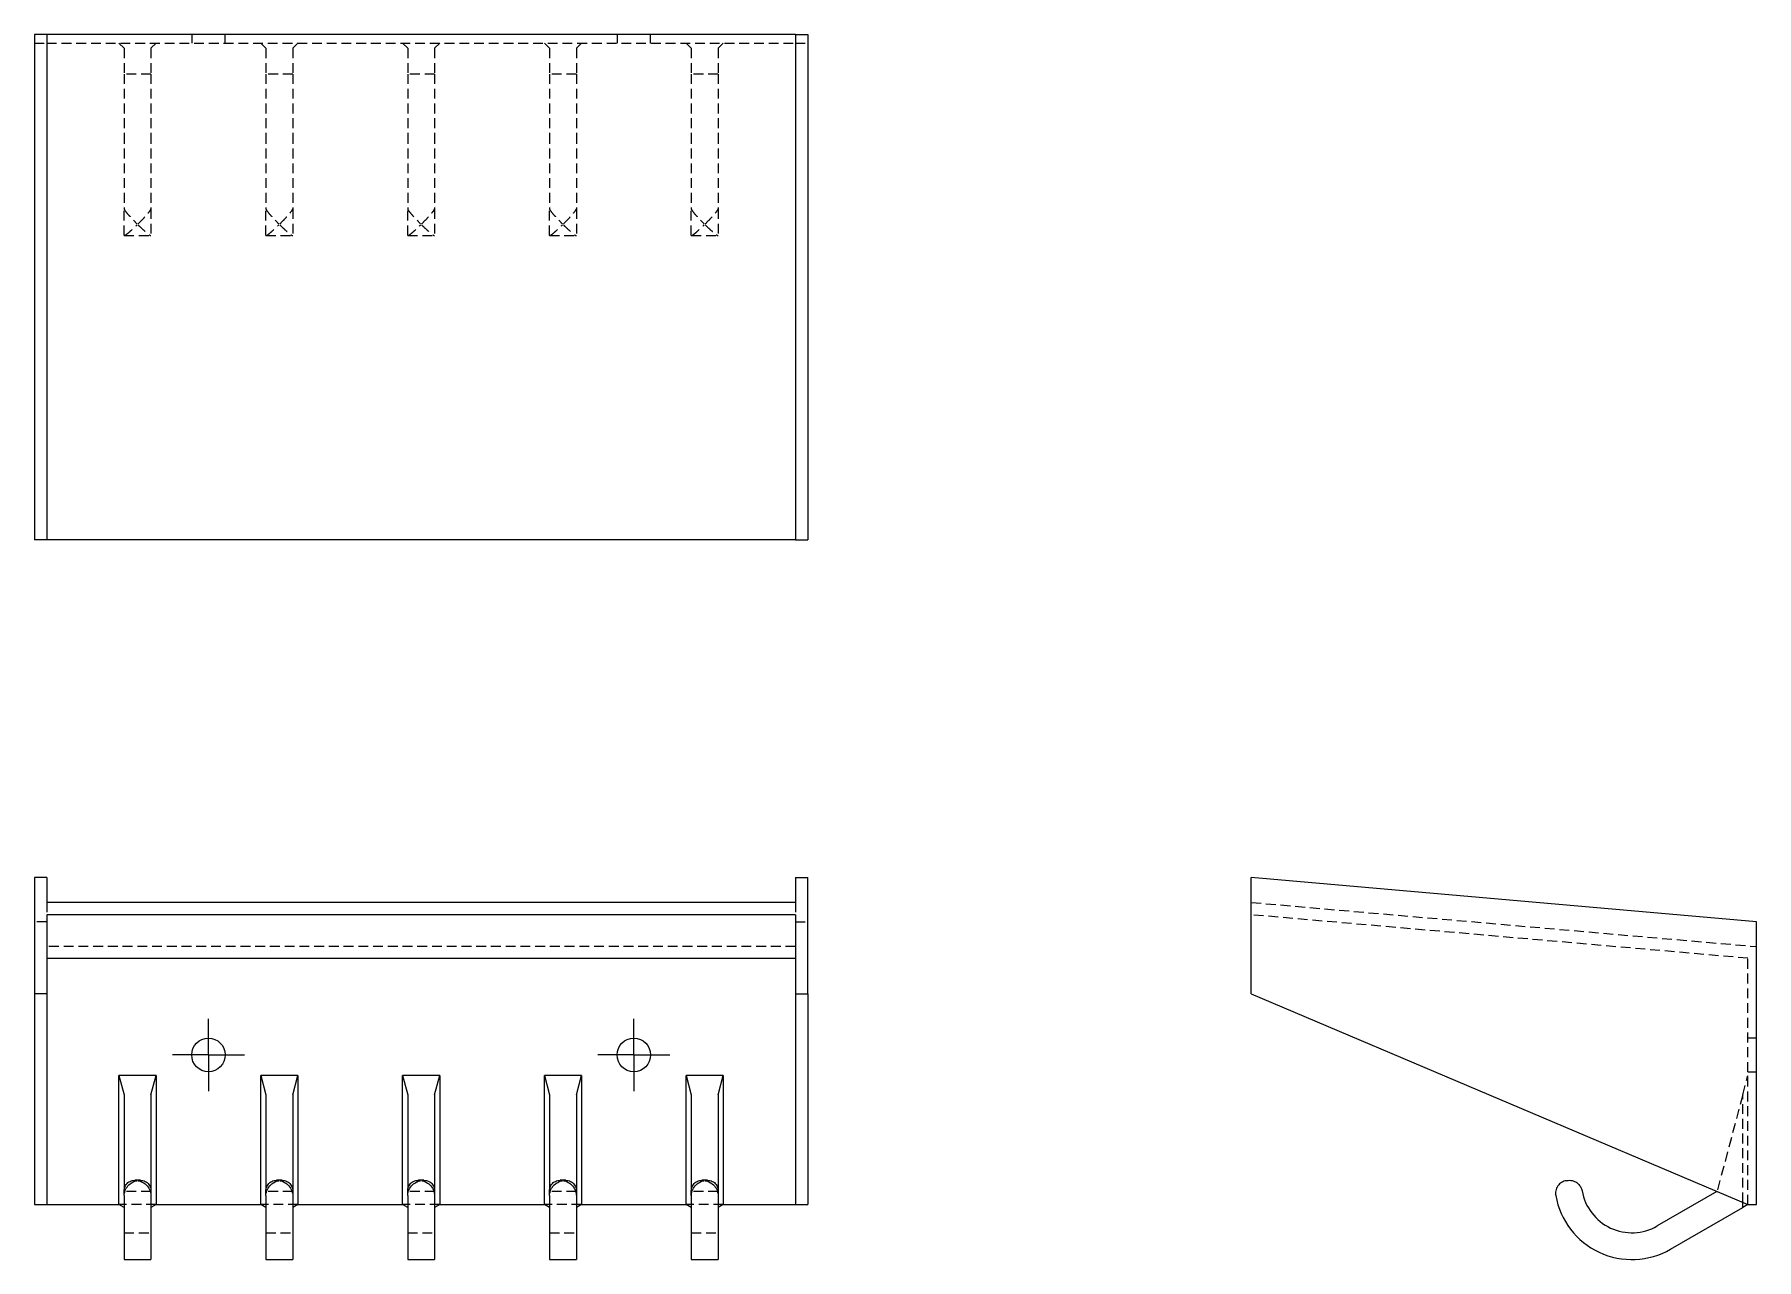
# Model space of a CAD drawing. Header units: millimetres. Extents: x 33 to 256, y 32 to 191.
import ezdxf

# ---------------------------------------------------------------- set-up
doc = ezdxf.new("R2010")
doc.units = ezdxf.units.MM
doc.linetypes.add('HIDDEN', pattern=[1.905, 1.27, -0.635])
doc.layers.add('10', color=7, linetype='Continuous')

# ---------------------------------------------------------------- blocks, each defined once
blk = doc.blocks.new('SW_CENTERMARKSYMBOL_0')
at = {"layer": '10', "color": 0}
for p, q in [((0, 2.5), (0, 4.67)), ((0, 0), (0, 2.5)), ((-2.5, 0), (-4.67, 0)), ((0, 0), (-2.5, 0)), ((0, 0), (0, -2.5)), ((0, 0), (2.5, 0)), ((2.5, 0), (4.67, 0)), ((0, -2.5), (0, -4.67))]:
    blk.add_line(p, q, dxfattribs=at)
blk = doc.blocks.new('SW_CENTERMARKSYMBOL_1')
at = {"layer": '10', "color": 0}
for p, q in [((0, 2.5), (0, 4.67)), ((0, 0), (0, 2.5)), ((-2.5, 0), (-4.67, 0)), ((0, 0), (-2.5, 0)), ((0, 0), (0, -2.5)), ((0, 0), (2.5, 0)), ((2.5, 0), (4.67, 0)), ((0, -2.5), (0, -4.67))]:
    blk.add_line(p, q, dxfattribs=at)

msp = doc.modelspace()

# ---------------------------------------------------------------- linework, layer by layer
at = {"color": 7, "linetype": 'Continuous', "lineweight": 25}
for p, q in [((34.6, 190.67), (33, 190.67)), ((33, 190.67), (33, 125.33)), ((34.6, 190.67), (34.6, 125.33)), ((131.4, 190.67), (34.6, 190.67)), ((131.4, 190.67), (133, 190.67)), ((131.4, 190.67), (131.4, 125.33)), ((133, 190.67), (133, 125.33)), ((34.6, 125.33), (33, 125.33)), ((131.4, 125.33), (34.6, 125.33)), ((131.4, 125.33), (133, 125.33)), ((33, 81.68), (33, 66.68)), ((34.6, 81.68), (33, 81.68)), ((34.6, 81.68), (34.6, 78.48)), ((131.4, 81.68), (131.4, 78.48)), ((131.4, 81.68), (133, 81.68)), ((133, 66.68), (133, 81.68)), ((255.67, 75.97), (190.33, 81.68)), ((190.33, 66.68), (190.33, 81.68)), ((131.4, 78.48), (34.6, 78.48)), ((34.6, 76.88), (34.6, 66.68)), ((131.4, 76.88), (34.6, 76.88)), ((131.4, 76.88), (131.4, 66.68)), ((255.67, 39.43), (255.67, 75.97)), ((34.6, 71.26), (131.4, 71.26)), ((34.6, 66.68), (33, 66.68)), ((33, 66.68), (33, 39.43)), ((34.6, 66.68), (34.6, 39.43)), ((131.4, 66.68), (133, 66.68)), ((131.4, 66.68), (131.4, 39.43)), ((133, 66.68), (133, 39.43)), ((190.33, 66.68), (254.55, 39.43)), ((43.93, 56.1), (44.6, 53.6)), ((48.73, 56.1), (43.93, 56.1)), ((43.93, 39.43), (43.93, 56.1)), ((48.07, 53.6), (48.73, 56.1)), ((48.73, 56.1), (48.73, 39.43)), ((62.27, 56.1), (62.93, 53.6)), ((67.07, 56.1), (62.27, 56.1)), ((62.27, 39.43), (62.27, 56.1)), ((66.4, 53.6), (67.07, 56.1)), ((67.07, 56.1), (67.07, 39.43)), ((80.6, 56.1), (81.27, 53.6)), ((85.4, 56.1), (80.6, 56.1)), ((80.6, 39.43), (80.6, 56.1)), ((84.73, 53.6), (85.4, 56.1)), ((85.4, 56.1), (85.4, 39.43)), ((98.93, 56.1), (99.6, 53.6)), ((103.73, 56.1), (98.93, 56.1)), ((98.93, 39.43), (98.93, 56.1)), ((103.07, 53.6), (103.73, 56.1)), ((103.73, 56.1), (103.73, 39.43)), ((117.27, 56.1), (117.93, 53.6)), ((122.07, 56.1), (117.27, 56.1)), ((117.27, 39.43), (117.27, 56.1)), ((121.4, 53.6), (122.07, 56.1)), ((122.07, 56.1), (122.07, 39.43)), ((44.6, 53.6), (44.6, 41.18)), ((48.07, 53.6), (48.07, 41.18)), ((62.93, 53.6), (62.93, 41.18)), ((66.4, 53.6), (66.4, 41.18)), ((81.27, 53.6), (81.27, 41.18)), ((84.73, 53.6), (84.73, 41.18)), ((99.6, 53.6), (99.6, 41.18)), ((103.07, 53.6), (103.07, 41.18)), ((117.93, 53.6), (117.93, 41.18)), ((121.4, 53.6), (121.4, 41.18)), ((46.69, 42.56), (45.98, 42.56)), ((65.02, 42.56), (64.31, 42.56)), ((83.35, 42.56), (82.65, 42.56)), ((101.69, 42.56), (100.98, 42.56)), ((120.02, 42.56), (119.31, 42.56)), ((231.05, 42.51), (231.18, 42.54)), ((44.6, 40.58), (44.6, 41.18)), ((44.6, 40.58), (44.6, 32.32)), ((48.07, 41.18), (48.07, 40.58)), ((48.07, 40.58), (48.07, 32.32)), ((62.93, 40.58), (62.93, 41.18)), ((62.93, 40.58), (62.93, 32.32)), ((66.4, 41.18), (66.4, 40.58)), ((66.4, 40.58), (66.4, 32.32)), ((81.27, 40.58), (81.27, 41.18)), ((81.27, 40.58), (81.27, 32.32)), ((84.73, 41.18), (84.73, 40.58)), ((84.73, 40.58), (84.73, 32.32)), ((99.6, 40.58), (99.6, 41.18)), ((99.6, 40.58), (99.6, 32.32)), ((103.07, 41.18), (103.07, 40.58)), ((103.07, 40.58), (103.07, 32.32)), ((117.93, 40.58), (117.93, 41.18)), ((117.93, 40.58), (117.93, 32.32)), ((121.4, 41.18), (121.4, 40.58)), ((121.4, 40.58), (121.4, 32.32)), ((250.55, 41.12), (242.81, 36.66)), ((250.55, 41.13), (250.55, 41.12)), ((33, 39.43), (34.6, 39.43)), ((34.6, 39.43), (43.93, 39.43)), ((44.6, 39.05), (43.93, 39.43)), ((48.73, 39.43), (48.07, 39.05)), ((48.73, 39.43), (62.27, 39.43)), ((62.93, 39.05), (62.27, 39.43)), ((67.07, 39.43), (66.4, 39.05)), ((67.07, 39.43), (80.6, 39.43)), ((81.27, 39.05), (80.6, 39.43)), ((85.4, 39.43), (84.73, 39.05)), ((85.4, 39.43), (98.93, 39.43)), ((99.6, 39.05), (98.93, 39.43)), ((103.73, 39.43), (103.07, 39.05)), ((103.73, 39.43), (117.27, 39.43)), ((117.93, 39.05), (117.27, 39.43)), ((122.07, 39.43), (121.4, 39.05)), ((122.07, 39.43), (131.4, 39.43)), ((131.4, 39.43), (133, 39.43)), ((244.55, 33.66), (253.88, 39.05)), ((253.88, 39.05), (253.88, 39.71)), ((254.55, 39.43), (253.88, 39.05)), ((254.55, 39.43), (255.67, 39.43)), ((44.6, 32.32), (48.07, 32.32)), ((62.93, 32.32), (66.4, 32.32)), ((81.27, 32.32), (84.73, 32.32)), ((99.6, 32.32), (103.07, 32.32)), ((117.93, 32.32), (121.4, 32.32))]:
    msp.add_line(p, q, dxfattribs=at)
at = {"color": 7, "linetype": 'HIDDEN', "lineweight": 18}
for p, q in [((33, 189.55), (34.6, 189.55)), ((34.6, 189.55), (131.4, 189.55)), ((43.93, 189.55), (44.6, 188.88)), ((48.07, 188.88), (48.73, 189.55)), ((53.33, 190.67), (53.33, 189.55)), ((57.67, 189.55), (57.67, 190.67)), ((62.27, 189.55), (62.93, 188.88)), ((66.4, 188.88), (67.07, 189.55)), ((80.6, 189.55), (81.27, 188.88)), ((84.73, 188.88), (85.4, 189.55)), ((98.93, 189.55), (99.6, 188.88)), ((103.07, 188.88), (103.73, 189.55)), ((108.33, 190.67), (108.33, 189.55)), ((112.67, 189.55), (112.67, 190.67)), ((117.27, 189.55), (117.93, 188.88)), ((121.4, 188.88), (122.07, 189.55)), ((131.4, 189.55), (133, 189.55)), ((44.6, 188.88), (44.6, 185.55)), ((48.07, 188.88), (48.07, 185.55)), ((62.93, 188.88), (62.93, 185.55)), ((66.4, 188.88), (66.4, 185.55)), ((81.27, 188.88), (81.27, 185.55)), ((84.73, 188.88), (84.73, 185.55)), ((99.6, 188.88), (99.6, 185.55)), ((103.07, 188.88), (103.07, 185.55)), ((117.93, 188.88), (117.93, 185.55)), ((121.4, 188.88), (121.4, 185.55)), ((48.07, 185.55), (44.6, 185.55)), ((44.6, 185.55), (44.6, 177.81)), ((48.07, 185.55), (48.07, 177.81)), ((66.4, 185.55), (62.93, 185.55)), ((62.93, 185.55), (62.93, 177.81)), ((66.4, 185.55), (66.4, 177.81)), ((84.73, 185.55), (81.27, 185.55)), ((81.27, 185.55), (81.27, 177.81)), ((84.73, 185.55), (84.73, 177.81)), ((103.07, 185.55), (99.6, 185.55)), ((99.6, 185.55), (99.6, 177.81)), ((103.07, 185.55), (103.07, 177.81)), ((121.4, 185.55), (117.93, 185.55)), ((117.93, 185.55), (117.93, 177.81)), ((121.4, 185.55), (121.4, 177.81)), ((44.6, 177.81), (44.6, 168.11)), ((48.07, 177.81), (48.07, 168.11)), ((62.93, 177.81), (62.93, 168.11)), ((66.4, 177.81), (66.4, 168.11)), ((81.27, 177.81), (81.27, 168.11)), ((84.73, 177.81), (84.73, 168.11)), ((99.6, 177.81), (99.6, 168.11)), ((103.07, 177.81), (103.07, 168.11)), ((117.93, 177.81), (117.93, 168.11)), ((121.4, 177.81), (121.4, 168.11)), ((44.6, 164.7), (44.6, 168.11)), ((48.07, 168.11), (48.07, 164.7)), ((62.93, 164.7), (62.93, 168.11)), ((66.4, 168.11), (66.4, 164.7)), ((81.27, 164.7), (81.27, 168.11)), ((84.73, 168.11), (84.73, 164.7)), ((99.6, 164.7), (99.6, 168.11)), ((103.07, 168.11), (103.07, 164.7)), ((117.93, 164.7), (117.93, 168.11)), ((121.4, 168.11), (121.4, 164.7)), ((44.6, 164.67), (48.07, 164.67)), ((62.93, 164.67), (66.4, 164.67)), ((81.27, 164.67), (84.73, 164.67)), ((99.6, 164.67), (103.07, 164.67)), ((117.93, 164.67), (121.4, 164.67)), ((34.6, 78.48), (34.6, 76.88)), ((131.4, 78.48), (131.4, 76.88)), ((190.33, 78.48), (255.67, 72.77)), ((34.6, 75.97), (33, 75.97)), ((131.4, 75.97), (133, 75.97)), ((254.55, 71.26), (190.33, 76.88)), ((131.4, 72.77), (34.6, 72.77)), ((254.55, 39.43), (254.55, 71.26)), ((255.67, 60.93), (254.55, 60.93)), ((253.88, 53.6), (254.55, 56.1)), ((254.55, 56.6), (255.67, 56.6)), ((253.88, 53.6), (250.55, 41.13)), ((253.88, 39.71), (253.88, 53.6)), ((48.07, 41.12), (44.6, 41.12)), ((66.4, 41.12), (62.93, 41.12)), ((84.73, 41.12), (81.27, 41.12)), ((103.07, 41.12), (99.6, 41.12)), ((121.4, 41.12), (117.93, 41.12)), ((48.73, 39.43), (43.93, 39.43)), ((67.07, 39.43), (62.27, 39.43)), ((85.4, 39.43), (80.6, 39.43)), ((103.73, 39.43), (98.93, 39.43)), ((122.07, 39.43), (117.27, 39.43)), ((44.6, 35.78), (48.07, 35.78)), ((62.93, 35.78), (66.4, 35.78)), ((81.27, 35.78), (84.73, 35.78)), ((99.6, 35.78), (103.07, 35.78)), ((117.93, 35.78), (121.4, 35.78))]:
    msp.add_line(p, q, dxfattribs=at)
at = {"color": 7, "linetype": 'Continuous', "lineweight": 25}
for centre in [(55.5, 58.77), (110.5, 58.77)]:
    msp.add_circle(centre, 2.17, dxfattribs=at)
for radius in [10, 6.54]:
    msp.add_arc((239.55, 42.32), radius, 190, 300, dxfattribs=at)
at = {"color": 7, "linetype": 'HIDDEN', "lineweight": 18}
for points, knots in [([(44.6, 168.11), (44.6, 168.08), (44.64, 168), (44.8, 167.77), (44.93, 167.61), (45.25, 167.24), (45.45, 167.02), (45.86, 166.59), (46.07, 166.37), (46.27, 166.18)], [0, 0, 0, 0, 0.25, 0.25, 0.5, 0.5, 0.75, 0.75, 1, 1, 1, 1]), ([(46.4, 166.18), (46.6, 166.37), (46.81, 166.59), (47.22, 167.02), (47.42, 167.24), (47.74, 167.61), (47.87, 167.77), (48.03, 168), (48.07, 168.08), (48.07, 168.11)], [0, 0, 0, 0, 0.25, 0.25, 0.5, 0.5, 0.75, 0.75, 1, 1, 1, 1]), ([(62.93, 168.11), (62.93, 168.08), (62.97, 168), (63.13, 167.77), (63.26, 167.61), (63.58, 167.24), (63.78, 167.02), (64.19, 166.59), (64.4, 166.37), (64.6, 166.18)], [0, 0, 0, 0, 0.25, 0.25, 0.5, 0.5, 0.75, 0.75, 1, 1, 1, 1]), ([(64.73, 166.18), (64.93, 166.37), (65.14, 166.59), (65.55, 167.02), (65.75, 167.24), (66.07, 167.61), (66.2, 167.77), (66.36, 168), (66.4, 168.08), (66.4, 168.11)], [0, 0, 0, 0, 0.25, 0.25, 0.5, 0.5, 0.75, 0.75, 1, 1, 1, 1]), ([(81.27, 168.11), (81.27, 168.08), (81.3, 168), (81.46, 167.77), (81.59, 167.61), (81.92, 167.24), (82.11, 167.02), (82.53, 166.59), (82.74, 166.37), (82.93, 166.18)], [0, 0, 0, 0, 0.25, 0.25, 0.5, 0.5, 0.75, 0.75, 1, 1, 1, 1]), ([(83.07, 166.18), (83.26, 166.37), (83.47, 166.59), (83.89, 167.02), (84.08, 167.24), (84.41, 167.61), (84.54, 167.77), (84.7, 168), (84.73, 168.08), (84.73, 168.11)], [0, 0, 0, 0, 0.25, 0.25, 0.5, 0.5, 0.75, 0.75, 1, 1, 1, 1]), ([(99.6, 168.11), (99.6, 168.08), (99.64, 168), (99.8, 167.77), (99.93, 167.61), (100.25, 167.24), (100.45, 167.02), (100.86, 166.59), (101.07, 166.37), (101.27, 166.18)], [0, 0, 0, 0, 0.25, 0.25, 0.5, 0.5, 0.75, 0.75, 1, 1, 1, 1]), ([(101.4, 166.18), (101.6, 166.37), (101.81, 166.59), (102.22, 167.02), (102.42, 167.24), (102.74, 167.61), (102.87, 167.77), (103.03, 168), (103.07, 168.08), (103.07, 168.11)], [0, 0, 0, 0, 0.25, 0.25, 0.5, 0.5, 0.75, 0.75, 1, 1, 1, 1]), ([(117.93, 168.11), (117.93, 168.08), (117.97, 168), (118.13, 167.77), (118.26, 167.61), (118.58, 167.24), (118.78, 167.02), (119.19, 166.59), (119.4, 166.37), (119.6, 166.18)], [0, 0, 0, 0, 0.25, 0.25, 0.5, 0.5, 0.75, 0.75, 1, 1, 1, 1]), ([(119.73, 166.18), (119.93, 166.37), (120.14, 166.59), (120.55, 167.02), (120.75, 167.24), (121.07, 167.61), (121.2, 167.77), (121.36, 168), (121.4, 168.08), (121.4, 168.11)], [0, 0, 0, 0, 0.25, 0.25, 0.5, 0.5, 0.75, 0.75, 1, 1, 1, 1]), ([(44.64, 164.69), (44.65, 164.68), (44.67, 164.67), (44.87, 164.8), (45.23, 165.09), (45.72, 165.52), (46.09, 165.88), (46.27, 166.05)], [0, 0, 0, 0, 0.059918, 0.246527, 0.460405, 0.733144, 1, 1, 1, 1]), ([(46.4, 166.05), (46.6, 165.86), (46.81, 165.65), (47.22, 165.28), (47.42, 165.11), (47.74, 164.84), (47.87, 164.75), (48.03, 164.66), (48.07, 164.66), (48.07, 164.7)], [0, 0, 0, 0, 0.25, 0.25, 0.5, 0.5, 0.75, 0.75, 1, 1, 1, 1]), ([(62.97, 164.69), (62.98, 164.68), (63.01, 164.67), (63.21, 164.8), (63.56, 165.09), (64.05, 165.52), (64.42, 165.88), (64.6, 166.05)], [0, 0, 0, 0, 0.059918, 0.246527, 0.460405, 0.733144, 1, 1, 1, 1]), ([(64.73, 166.05), (64.93, 165.86), (65.14, 165.65), (65.55, 165.28), (65.75, 165.11), (66.07, 164.84), (66.2, 164.75), (66.36, 164.66), (66.4, 164.66), (66.4, 164.7)], [0, 0, 0, 0, 0.25, 0.25, 0.5, 0.5, 0.75, 0.75, 1, 1, 1, 1]), ([(81.31, 164.69), (81.31, 164.68), (81.34, 164.67), (81.54, 164.8), (81.9, 165.09), (82.39, 165.52), (82.75, 165.88), (82.93, 166.05)], [0, 0, 0, 0, 0.059918, 0.246527, 0.460405, 0.733144, 1, 1, 1, 1]), ([(83.07, 166.05), (83.26, 165.86), (83.47, 165.65), (83.89, 165.28), (84.08, 165.11), (84.41, 164.84), (84.54, 164.75), (84.7, 164.66), (84.73, 164.66), (84.73, 164.7)], [0, 0, 0, 0, 0.25, 0.25, 0.5, 0.5, 0.75, 0.75, 1, 1, 1, 1]), ([(99.64, 164.69), (99.65, 164.68), (99.67, 164.67), (99.87, 164.8), (100.23, 165.09), (100.72, 165.52), (101.09, 165.88), (101.27, 166.05)], [0, 0, 0, 0, 0.059918, 0.246527, 0.460405, 0.733144, 1, 1, 1, 1]), ([(101.4, 166.05), (101.6, 165.86), (101.81, 165.65), (102.22, 165.28), (102.42, 165.11), (102.74, 164.84), (102.87, 164.75), (103.03, 164.66), (103.07, 164.66), (103.07, 164.7)], [0, 0, 0, 0, 0.25, 0.25, 0.5, 0.5, 0.75, 0.75, 1, 1, 1, 1]), ([(117.97, 164.69), (117.98, 164.68), (118.01, 164.67), (118.21, 164.8), (118.56, 165.09), (119.05, 165.52), (119.42, 165.88), (119.6, 166.05)], [0, 0, 0, 0, 0.059918, 0.246527, 0.460405, 0.733144, 1, 1, 1, 1]), ([(119.73, 166.05), (119.93, 165.86), (120.14, 165.65), (120.55, 165.28), (120.75, 165.11), (121.07, 164.84), (121.2, 164.75), (121.36, 164.66), (121.4, 164.66), (121.4, 164.7)], [0, 0, 0, 0, 0.25, 0.25, 0.5, 0.5, 0.75, 0.75, 1, 1, 1, 1])]:
    msp.add_open_spline(points, degree=3, knots=knots, dxfattribs=at)
at = {"color": 7, "linetype": 'Continuous', "lineweight": 25}
for points in [[(44.6, 41.18), (44.6, 41.38), (44.64, 41.58), (44.8, 41.96), (44.93, 42.13), (45.25, 42.39), (45.45, 42.48), (45.86, 42.57), (46.07, 42.57), (46.27, 42.54)], [(44.6, 40.58), (44.6, 40.78), (44.64, 40.99), (44.8, 41.42), (44.93, 41.64), (45.25, 42.02), (45.45, 42.18), (45.86, 42.41), (46.07, 42.48), (46.27, 42.51)], [(46.4, 42.54), (46.6, 42.57), (46.81, 42.57), (47.22, 42.48), (47.42, 42.39), (47.74, 42.13), (47.87, 41.96), (48.03, 41.58), (48.07, 41.38), (48.07, 41.18)], [(46.4, 42.51), (46.6, 42.48), (46.81, 42.41), (47.22, 42.18), (47.42, 42.02), (47.74, 41.64), (47.87, 41.42), (48.03, 40.99), (48.07, 40.78), (48.07, 40.58)], [(62.93, 41.18), (62.93, 41.38), (62.97, 41.58), (63.13, 41.96), (63.26, 42.13), (63.58, 42.39), (63.78, 42.48), (64.19, 42.57), (64.4, 42.57), (64.6, 42.54)], [(62.93, 40.58), (62.93, 40.78), (62.97, 40.99), (63.13, 41.42), (63.26, 41.64), (63.58, 42.02), (63.78, 42.18), (64.19, 42.41), (64.4, 42.48), (64.6, 42.51)], [(64.73, 42.54), (64.93, 42.57), (65.14, 42.57), (65.55, 42.48), (65.75, 42.39), (66.07, 42.13), (66.2, 41.96), (66.36, 41.58), (66.4, 41.38), (66.4, 41.18)], [(64.73, 42.51), (64.93, 42.48), (65.14, 42.41), (65.55, 42.18), (65.75, 42.02), (66.07, 41.64), (66.2, 41.42), (66.36, 40.99), (66.4, 40.78), (66.4, 40.58)], [(81.27, 41.18), (81.27, 41.38), (81.3, 41.58), (81.46, 41.96), (81.59, 42.13), (81.92, 42.39), (82.11, 42.48), (82.53, 42.57), (82.74, 42.57), (82.93, 42.54)], [(81.27, 40.58), (81.27, 40.78), (81.3, 40.99), (81.46, 41.42), (81.59, 41.64), (81.92, 42.02), (82.11, 42.18), (82.53, 42.41), (82.74, 42.48), (82.93, 42.51)], [(83.07, 42.54), (83.26, 42.57), (83.47, 42.57), (83.89, 42.48), (84.08, 42.39), (84.41, 42.13), (84.54, 41.96), (84.7, 41.58), (84.73, 41.38), (84.73, 41.18)], [(83.07, 42.51), (83.26, 42.48), (83.47, 42.41), (83.89, 42.18), (84.08, 42.02), (84.41, 41.64), (84.54, 41.42), (84.7, 40.99), (84.73, 40.78), (84.73, 40.58)], [(99.6, 41.18), (99.6, 41.38), (99.64, 41.58), (99.8, 41.96), (99.93, 42.13), (100.25, 42.39), (100.45, 42.48), (100.86, 42.57), (101.07, 42.57), (101.27, 42.54)], [(99.6, 40.58), (99.6, 40.78), (99.64, 40.99), (99.8, 41.42), (99.93, 41.64), (100.25, 42.02), (100.45, 42.18), (100.86, 42.41), (101.07, 42.48), (101.27, 42.51)], [(101.4, 42.54), (101.6, 42.57), (101.81, 42.57), (102.22, 42.48), (102.42, 42.39), (102.74, 42.13), (102.87, 41.96), (103.03, 41.58), (103.07, 41.38), (103.07, 41.18)], [(101.4, 42.51), (101.6, 42.48), (101.81, 42.41), (102.22, 42.18), (102.42, 42.02), (102.74, 41.64), (102.87, 41.42), (103.03, 40.99), (103.07, 40.78), (103.07, 40.58)], [(117.93, 41.18), (117.93, 41.38), (117.97, 41.58), (118.13, 41.96), (118.26, 42.13), (118.58, 42.39), (118.78, 42.48), (119.19, 42.57), (119.4, 42.57), (119.6, 42.54)], [(117.93, 40.58), (117.93, 40.78), (117.97, 40.99), (118.13, 41.42), (118.26, 41.64), (118.58, 42.02), (118.78, 42.18), (119.19, 42.41), (119.4, 42.48), (119.6, 42.51)], [(119.73, 42.54), (119.93, 42.57), (120.14, 42.57), (120.55, 42.48), (120.75, 42.39), (121.07, 42.13), (121.2, 41.96), (121.36, 41.58), (121.4, 41.38), (121.4, 41.18)], [(119.73, 42.51), (119.93, 42.48), (120.14, 42.41), (120.55, 42.18), (120.75, 42.02), (121.07, 41.64), (121.2, 41.42), (121.36, 40.99), (121.4, 40.78), (121.4, 40.58)], [(231.05, 42.51), (230.86, 42.48), (230.65, 42.41), (230.28, 42.18), (230.11, 42.02), (229.84, 41.64), (229.75, 41.42), (229.66, 40.99), (229.66, 40.78), (229.7, 40.58)], [(231.18, 42.54), (231.37, 42.57), (231.59, 42.57), (232.02, 42.48), (232.24, 42.39), (232.61, 42.13), (232.77, 41.96), (233, 41.58), (233.08, 41.38), (233.11, 41.18)]]:
    msp.add_open_spline(points, degree=3, knots=[0, 0, 0, 0, 0.25, 0.25, 0.5, 0.5, 0.75, 0.75, 1, 1, 1, 1], dxfattribs=at)

# ---------------------------------------------------------------- block references
at = {"layer": '10'}
for name, p in [('SW_CENTERMARKSYMBOL_1', (55.5, 58.77)), ('SW_CENTERMARKSYMBOL_0', (110.5, 58.77))]:
    msp.add_blockref(name, p, dxfattribs=at)

doc.saveas('drawing.dxf')
